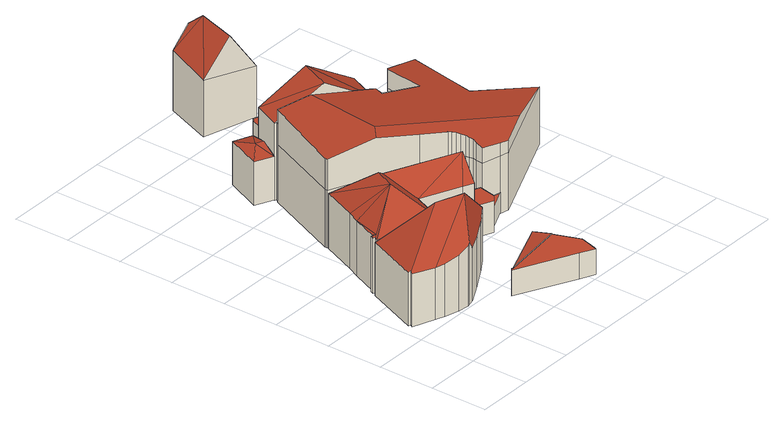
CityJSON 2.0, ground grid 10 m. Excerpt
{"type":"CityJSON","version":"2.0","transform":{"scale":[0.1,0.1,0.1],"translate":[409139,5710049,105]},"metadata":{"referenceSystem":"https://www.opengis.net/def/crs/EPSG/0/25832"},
"CityObjects":{
"building1":{"type":"Building","attributes":{"Gemeindeschluessel":"05978036","Geometrietyp2DReferenz":"3000","function":"31001_1100","roofType":"3200","measuredHeight":16.85},"geometry":[{"type":"MultiSurface","lod":"2","boundaries":[[[0,1,2,3]],[[1,4,5,2]],[[4,6,7,5]],[[6,8,9,7]],[[8,10,11,9]],[[10,12,13,11]],[[12,14,15,13]],[[14,16,17,15]],[[16,18,19,17]],[[18,20,21,19]],[[20,22,23,21]],[[22,24,25,23]],[[24,26,27,25]],[[26,28,29,27]],[[28,30,31,29]],[[30,32,33,31]],[[32,34,35,33]],[[34,0,3,35]],[[26,24,22,20,36]],[[8,6,4,1,0,37]],[[20,18,16,37,36]],[[16,14,12,10,8,37]],[[30,28,26,36,37]],[[0,34,32,30,37]],[[3,2,5,7,9,11,13,15,17,19,21,23,25,27,29,31,33,35]]],"semantics":{"surfaces":[{"type":"WallSurface"},{"type":"RoofSurface"},{"type":"GroundSurface"}],"values":[0,0,0,0,0,0,0,0,0,0,0,0,0,0,0,0,0,0,1,1,1,1,1,1,2]}}]},
"building2":{"type":"Building","attributes":{"Gemeindeschluessel":"05978036","Geometrietyp2DReferenz":"3000","function":"31001_2000","roofType":"5000","measuredHeight":14.88},"geometry":[{"type":"MultiSurface","lod":"2","boundaries":[[[38,39,40,41]],[[39,42,43,40]],[[42,44,45,43]],[[44,46,47,45]],[[46,48,49,47]],[[48,50,51,49]],[[50,52,53,51]],[[52,54,55,53]],[[54,56,57,55]],[[56,58,59,57]],[[58,60,61,59]],[[60,62,35,61]],[[62,63,33,35]],[[63,64,29,33]],[[64,38,41,29]],[[65,63,62]],[[66,67,68,65,62,60]],[[58,56,69]],[[60,58,69]],[[69,66,60]],[[69,70,52,50,67,66]],[[46,44,71]],[[50,68,67]],[[48,68,50]],[[46,68,48]],[[71,68,46]],[[38,68,71]],[[68,38,64]],[[72,71,44,42]],[[72,42,39]],[[71,72,39,38]],[[65,68,64,63]],[[52,70,54]],[[54,70,69,56]],[[41,40,43,45,47,49,51,53,55,57,59,61,35,33,29]]],"semantics":{"surfaces":[{"type":"WallSurface"},{"type":"RoofSurface"},{"type":"GroundSurface"}],"values":[0,0,0,0,0,0,0,0,0,0,0,0,0,0,0,1,1,1,1,1,1,1,1,1,1,1,1,1,1,1,1,1,0,0,2]}}]},
"building3":{"type":"Building","attributes":{"Gemeindeschluessel":"05978036","Geometrietyp2DReferenz":"3000","function":"31001_2000","roofType":"1000","measuredHeight":5.72},"geometry":[{"type":"MultiSurface","lod":"2","boundaries":[[[73,74,61,35]],[[74,75,59,61]],[[75,76,3,59]],[[76,73,35,3]],[[76,75,74,73]],[[35,61,59,3]]],"semantics":{"surfaces":[{"type":"WallSurface"},{"type":"RoofSurface"},{"type":"GroundSurface"}],"values":[0,0,0,0,1,2]}}]},
"building4":{"type":"Building","attributes":{"Gemeindeschluessel":"05978036","Geometrietyp2DReferenz":"3000","function":"31001_2000"},"children":["building4-1","building4-2"]},
"building4-1":{"type":"BuildingPart","attributes":{"roofType":"2100","measuredHeight":4.62},"parents":["building4"],"geometry":[{"type":"MultiSurface","lod":"2","boundaries":[[[77,78,79,80,81]],[[78,82,83,84,79]],[[82,78,77]],[[80,79,84]],[[81,83,82,77]],[[81,80,84,83]]],"semantics":{"surfaces":[{"type":"WallSurface"},{"type":"RoofSurface"},{"type":"GroundSurface"},{"type":"ClosureSurface"}],"values":[0,0,1,2,0,3]}}]},
"building4-2":{"type":"BuildingPart","attributes":{"roofType":"1000","measuredHeight":4.58},"parents":["building4"],"geometry":[{"type":"MultiSurface","lod":"2","boundaries":[[[83,85,86,84]],[[85,87,88,86]],[[87,89,90,88]],[[89,91,92,90]],[[91,93,94,92]],[[93,95,96,94]],[[95,81,80,96]],[[81,95,93,91,89,87,85,83]],[[84,86,88,90,92,94,96,80]],[[84,80,81,83]]],"semantics":{"surfaces":[{"type":"WallSurface"},{"type":"RoofSurface"},{"type":"GroundSurface"},{"type":"ClosureSurface"}],"values":[0,0,0,0,0,0,0,1,2,3]}}]},
"building5":{"type":"Building","attributes":{"Gemeindeschluessel":"05978036","Geometrietyp2DReferenz":"3000","function":"51009_1610","roofType":"5000","measuredHeight":8.59},"geometry":[{"type":"MultiSurface","lod":"2","boundaries":[[[97,98,99,100]],[[98,101,102,99]],[[101,103,104,102]],[[103,97,100,104]],[[101,98,105]],[[97,103,106]],[[105,97,106]],[[97,105,98]],[[103,105,106]],[[105,103,101]],[[100,99,102,104]]],"semantics":{"surfaces":[{"type":"WallSurface"},{"type":"RoofSurface"},{"type":"GroundSurface"}],"values":[0,0,0,0,1,0,1,1,1,1,2]}}]},
"building6":{"type":"Building","attributes":{"Gemeindeschluessel":"05978036","Geometrietyp2DReferenz":"3000","function":"31001_2000","roofType":"1000","measuredHeight":5.64},"geometry":[{"type":"MultiSurface","lod":"2","boundaries":[[[107,108,109,110]],[[108,111,112,109]],[[111,113,114,112]],[[113,115,116,114]],[[115,117,118,116]],[[117,107,110,118]],[[117,115,113,111,108,107]],[[110,109,112,114,116,118]]],"semantics":{"surfaces":[{"type":"WallSurface"},{"type":"RoofSurface"},{"type":"GroundSurface"}],"values":[0,0,0,0,0,0,1,2]}}]},
"building7":{"type":"Building","attributes":{"Gemeindeschluessel":"05978036","Geometrietyp2DReferenz":"3000","function":"31001_2500","roofType":"1000","measuredHeight":3.45},"geometry":[{"type":"MultiSurface","lod":"2","boundaries":[[[119,120,121,122]],[[120,123,124,121]],[[123,125,126,124]],[[125,119,122,126]],[[125,123,120,119]],[[122,121,124,126]]],"semantics":{"surfaces":[{"type":"WallSurface"},{"type":"RoofSurface"},{"type":"GroundSurface"}],"values":[0,0,0,0,1,2]}}]},
"building8":{"type":"Building","attributes":{"Gemeindeschluessel":"05978036","Geometrietyp2DReferenz":"3000","function":"31001_1100"},"children":["building8-1","building8-2","building8-3"]},
"building8-1":{"type":"BuildingPart","attributes":{"roofType":"3100","measuredHeight":18.53},"parents":["building8"],"geometry":[{"type":"MultiSurface","lod":"2","boundaries":[[[127,128,129,130,131]],[[128,132,133,129]],[[132,134,135,133]],[[134,136,137,135]],[[136,138,139,137]],[[138,140,141,139]],[[140,142,143,144,141]],[[127,145,146]],[[146,147,148,127]],[[147,146,142]],[[142,140,149,150,151,152,147]],[[128,148,147,152,132]],[[132,152,151,134]],[[134,151,150,136]],[[136,150,149,138]],[[138,149,140]],[[127,148,128]],[[146,145,142]],[[130,129,133,135,137,139,141,144,153]],[[154,143,142,145]],[[154,155,153,144,143]],[[131,155,154,145,127]],[[131,130,153,155]]],"semantics":{"surfaces":[{"type":"WallSurface"},{"type":"RoofSurface"},{"type":"GroundSurface"},{"type":"ClosureSurface"}],"values":[0,0,0,0,0,0,0,1,1,1,1,0,0,0,0,0,0,0,2,0,3,0,3]}}]},
"building8-2":{"type":"BuildingPart","attributes":{"roofType":"1000","measuredHeight":10.35},"parents":["building8"],"geometry":[{"type":"MultiSurface","lod":"2","boundaries":[[[143,156,157,144]],[[156,158,159,157]],[[158,160,161,159]],[[160,162,163,164,161]],[[162,160,158,156,143,154]],[[153,144,157,159,161,164]],[[144,153,155,154,143]],[[155,163,162,154]],[[155,153,164,163]]],"semantics":{"surfaces":[{"type":"WallSurface"},{"type":"RoofSurface"},{"type":"GroundSurface"},{"type":"ClosureSurface"}],"values":[0,0,0,0,1,2,3,0,3]}}]},
"building8-3":{"type":"BuildingPart","attributes":{"roofType":"1000","measuredHeight":4.12},"parents":["building8"],"geometry":[{"type":"MultiSurface","lod":"2","boundaries":[[[165,166,167,168]],[[166,169,170,167]],[[169,171,172,170]],[[171,173,174,172]],[[173,131,130,174]],[[163,175,176,164]],[[175,177,178,176]],[[177,165,168,178]],[[177,175,163,155,131,173,171,169,166,165]],[[168,167,170,172,174,130,153,164,176,178]],[[153,130,131,155]],[[164,153,155,163]]],"semantics":{"surfaces":[{"type":"WallSurface"},{"type":"RoofSurface"},{"type":"GroundSurface"},{"type":"ClosureSurface"}],"values":[0,0,0,0,0,0,0,0,1,2,3,3]}}]},
"building9":{"type":"Building","attributes":{"Gemeindeschluessel":"05978036","Geometrietyp2DReferenz":"3000","function":"31001_2000","roofType":"5000","measuredHeight":17.37},"geometry":[{"type":"MultiSurface","lod":"2","boundaries":[[[179,180,181,182]],[[180,183,184,181]],[[183,185,186,184]],[[185,187,188,186]],[[187,189,190,188]],[[189,191,192,190]],[[191,193,194,192]],[[193,195,196,194]],[[195,197,198,196]],[[197,199,200,198]],[[199,201,202,200]],[[201,203,204,202]],[[203,205,206,204]],[[205,207,208,206]],[[207,209,210,208]],[[209,211,212,210]],[[211,213,214,212]],[[213,215,216,214]],[[215,217,218,216]],[[217,219,220,218]],[[219,221,222,220]],[[221,223,224,222]],[[223,225,226,224]],[[225,227,228,226]],[[227,229,230,228]],[[229,231,232,230]],[[231,179,182,232]],[[233,234,235,236,237,238,239,240,241,242,243,244,245,246,247,248]],[[249,250,251,252,253,254,255,245,244,197,256,257,258]],[[259,260,261,246,245,255,262]],[[231,262,255,254,179]],[[229,259,262,231]],[[225,261,260,227]],[[223,247,246,261,225]],[[227,260,259,229]],[[191,258,257,193]],[[189,249,258,191]],[[193,257,256,195]],[[195,256,197]],[[179,254,253,180]],[[180,253,252,183]],[[183,252,251,185]],[[185,251,250,187]],[[187,250,249,189]],[[221,248,247,223]],[[219,233,248,221]],[[199,243,242,201]],[[197,244,243,199]],[[201,242,241,203]],[[203,241,240,205]],[[205,240,239,207]],[[207,239,238,209]],[[209,238,237,211]],[[211,237,236,213]],[[213,236,235,215]],[[215,235,234,217]],[[217,234,233,219]],[[182,181,184,186,188,190,192,194,196,198,200,202,204,206,208,210,212,214,216,218,220,222,224,226,228,230,232]]],"semantics":{"surfaces":[{"type":"WallSurface"},{"type":"RoofSurface"},{"type":"GroundSurface"}],"values":[0,0,0,0,0,0,0,0,0,0,0,0,0,0,0,0,0,0,0,0,0,0,0,0,0,0,0,1,1,1,0,0,0,0,0,0,0,0,0,0,0,0,0,0,0,0,0,0,0,0,0,0,0,0,0,0,0,2]}}]},
"building10":{"type":"Building","attributes":{"Gemeindeschluessel":"05978036","Geometrietyp2DReferenz":"3000","function":"31001_1100","roofType":"9999","measuredHeight":16.03},"geometry":[{"type":"MultiSurface","lod":"2","boundaries":[[[263,264,265,266]],[[264,267,268,265]],[[267,269,270,268]],[[269,263,266,270]],[[267,264,271,272]],[[263,269,273]],[[272,271,274]],[[264,274,271]],[[263,274,264]],[[274,263,273]],[[274,267,272]],[[273,267,274]],[[267,273,269]],[[266,265,268,270]]],"semantics":{"surfaces":[{"type":"WallSurface"},{"type":"RoofSurface"},{"type":"GroundSurface"}],"values":[0,0,0,0,0,0,1,1,1,1,1,1,1,2]}}]}
},
"vertices":[
[223,156,116],[200,141,108],[200,141,22],[223,156,22],[158,116,110],[158,116,22],[121,96,116],[121,96,22],[110,93,131],[110,93,22],[106,92,128],[106,92,22],[86,94,120],[86,94,22],[60,101,115],[60,101,22],[44,107,114],[44,107,22],[6,122,116],[6,122,22],[7,124,119],[7,124,22],[8,127,118],[8,127,22],[5,128,116],[5,128,22],[43,222,116],[43,222,22],[46,221,116],[46,221,22],[86,206,115],[86,206,22],[151,182,116],[151,182,22],[153,185,112],[153,185,22],[95,146,191],[143,128,191],
[49,227,120],[46,228,120],[46,228,22],[49,227,22],[48,234,120],[48,234,22],[51,232,120],[51,232,22],[71,278,120],[71,278,22],[81,300,120],[81,300,22],[107,361,120],[107,361,22],[298,276,120],[298,276,22],[284,245,120],[284,245,22],[266,205,120],[266,205,22],[248,213,120],[248,213,22],[178,244,120],[178,244,22],[153,185,120],[151,182,120],[46,221,120],[150,186,123],[157,296,156],[136,288,171],[121,253,171],[282,240,156],[284,245,151],[53,228,123],[50,230,123],
[153,185,79],[178,244,79],[248,213,79],[223,156,79],
[191,72,56],[295,116,54],[295,116,9],[191,72,9],[191,72,55],[306,87,56],[306,87,55],[306,87,9],
[323,42,55],[323,42,9],[314,12,55],[314,12,9],[313,8,55],[313,8,9],[288,20,55],[288,20,9],[185,71,55],[185,71,9],[190,74,55],[190,74,9],
[166,511,101],[134,525,101],[134,525,24],[166,511,24],[162,588,101],[162,588,24],[194,574,101],[194,574,24],[167,548,110],[180,542,110],
[266,205,79],[284,245,79],[284,245,23],[266,205,23],[315,231,79],[315,231,23],[314,227,79],[314,227,23],[309,201,79],[309,201,23],[297,191,79],[297,191,23],
[309,201,58],[314,227,58],[314,227,24],[309,201,24],[315,227,58],[315,227,24],[349,219,58],[349,219,24],
[319,441,160],[314,443,160],[314,443,23],[319,441,23],[319,441,64],[168,506,160],[168,506,23],[168,507,160],[168,507,23],[169,506,160],[169,506,23],[171,509,160],[171,509,23],[166,511,160],[166,511,23],[187,558,160],[187,558,127],[187,558,23],[343,496,160],[265,527,209],[242,474,209],[314,443,163],[171,509,163],[169,506,163],[168,507,162],[168,506,162],[343,496,23],[343,496,127],[343,496,64],
[194,574,127],[194,574,23],[196,573,127],[196,573,23],[199,578,127],[199,578,23],[351,519,127],[351,519,64],[351,519,23],
[397,475,64],[399,474,64],[399,474,23],[397,475,23],[389,405,64],[389,405,23],[317,422,64],[317,422,23],[324,439,64],[324,439,23],[390,503,64],[390,503,23],[402,504,64],[402,504,23],
[314,443,123],[324,439,123],[324,439,21],[314,443,21],[317,422,123],[317,422,21],[389,405,123],[389,405,21],[399,474,123],[399,474,21],[400,476,123],[400,476,21],[464,473,123],[464,473,21],[448,391,123],[448,391,21],[439,349,123],[439,349,21],[544,296,123],[544,296,21],[365,216,123],[365,216,21],[349,219,123],[349,219,21],[315,227,123],[315,227,21],[317,240,123],[317,240,21],[318,247,123],[318,247,21],[317,254,123],[317,254,21],[316,260,123],[316,260,21],[313,267,123],[313,267,21],[309,273,123],[309,273,21],[303,277,123],[303,277,21],[298,281,123],[298,281,21],[297,280,123],[297,280,21],[253,300,123],[253,300,21],[109,365,123],[109,365,21],[110,369,123],[110,369,21],[109,369,123],[109,369,21],[168,506,123],[168,506,21],[298,281,168],[303,277,166],[309,273,164],[313,267,162],[316,260,160],[317,254,158],[318,247,157],[317,240,155],[315,227,151],[349,219,146],[365,216,144],[430,245,146],[206,350,195],[185,331,192],[253,300,177],[297,280,168],[400,476,157],[399,474,157],[389,405,158],[317,422,174],[324,439,172],[314,443,175],[221,483,195],[439,349,146],[448,391,145],[464,473,144],[109,369,178],[110,369,178],[109,365,178],[168,506,185],
[253,715,117],[285,798,124],[285,798,17],[253,715,17],[374,781,115],[374,781,17],[348,687,108],[348,687,17],[316,792,160],[344,786,156],[301,701,178],[323,770,178]
]}
